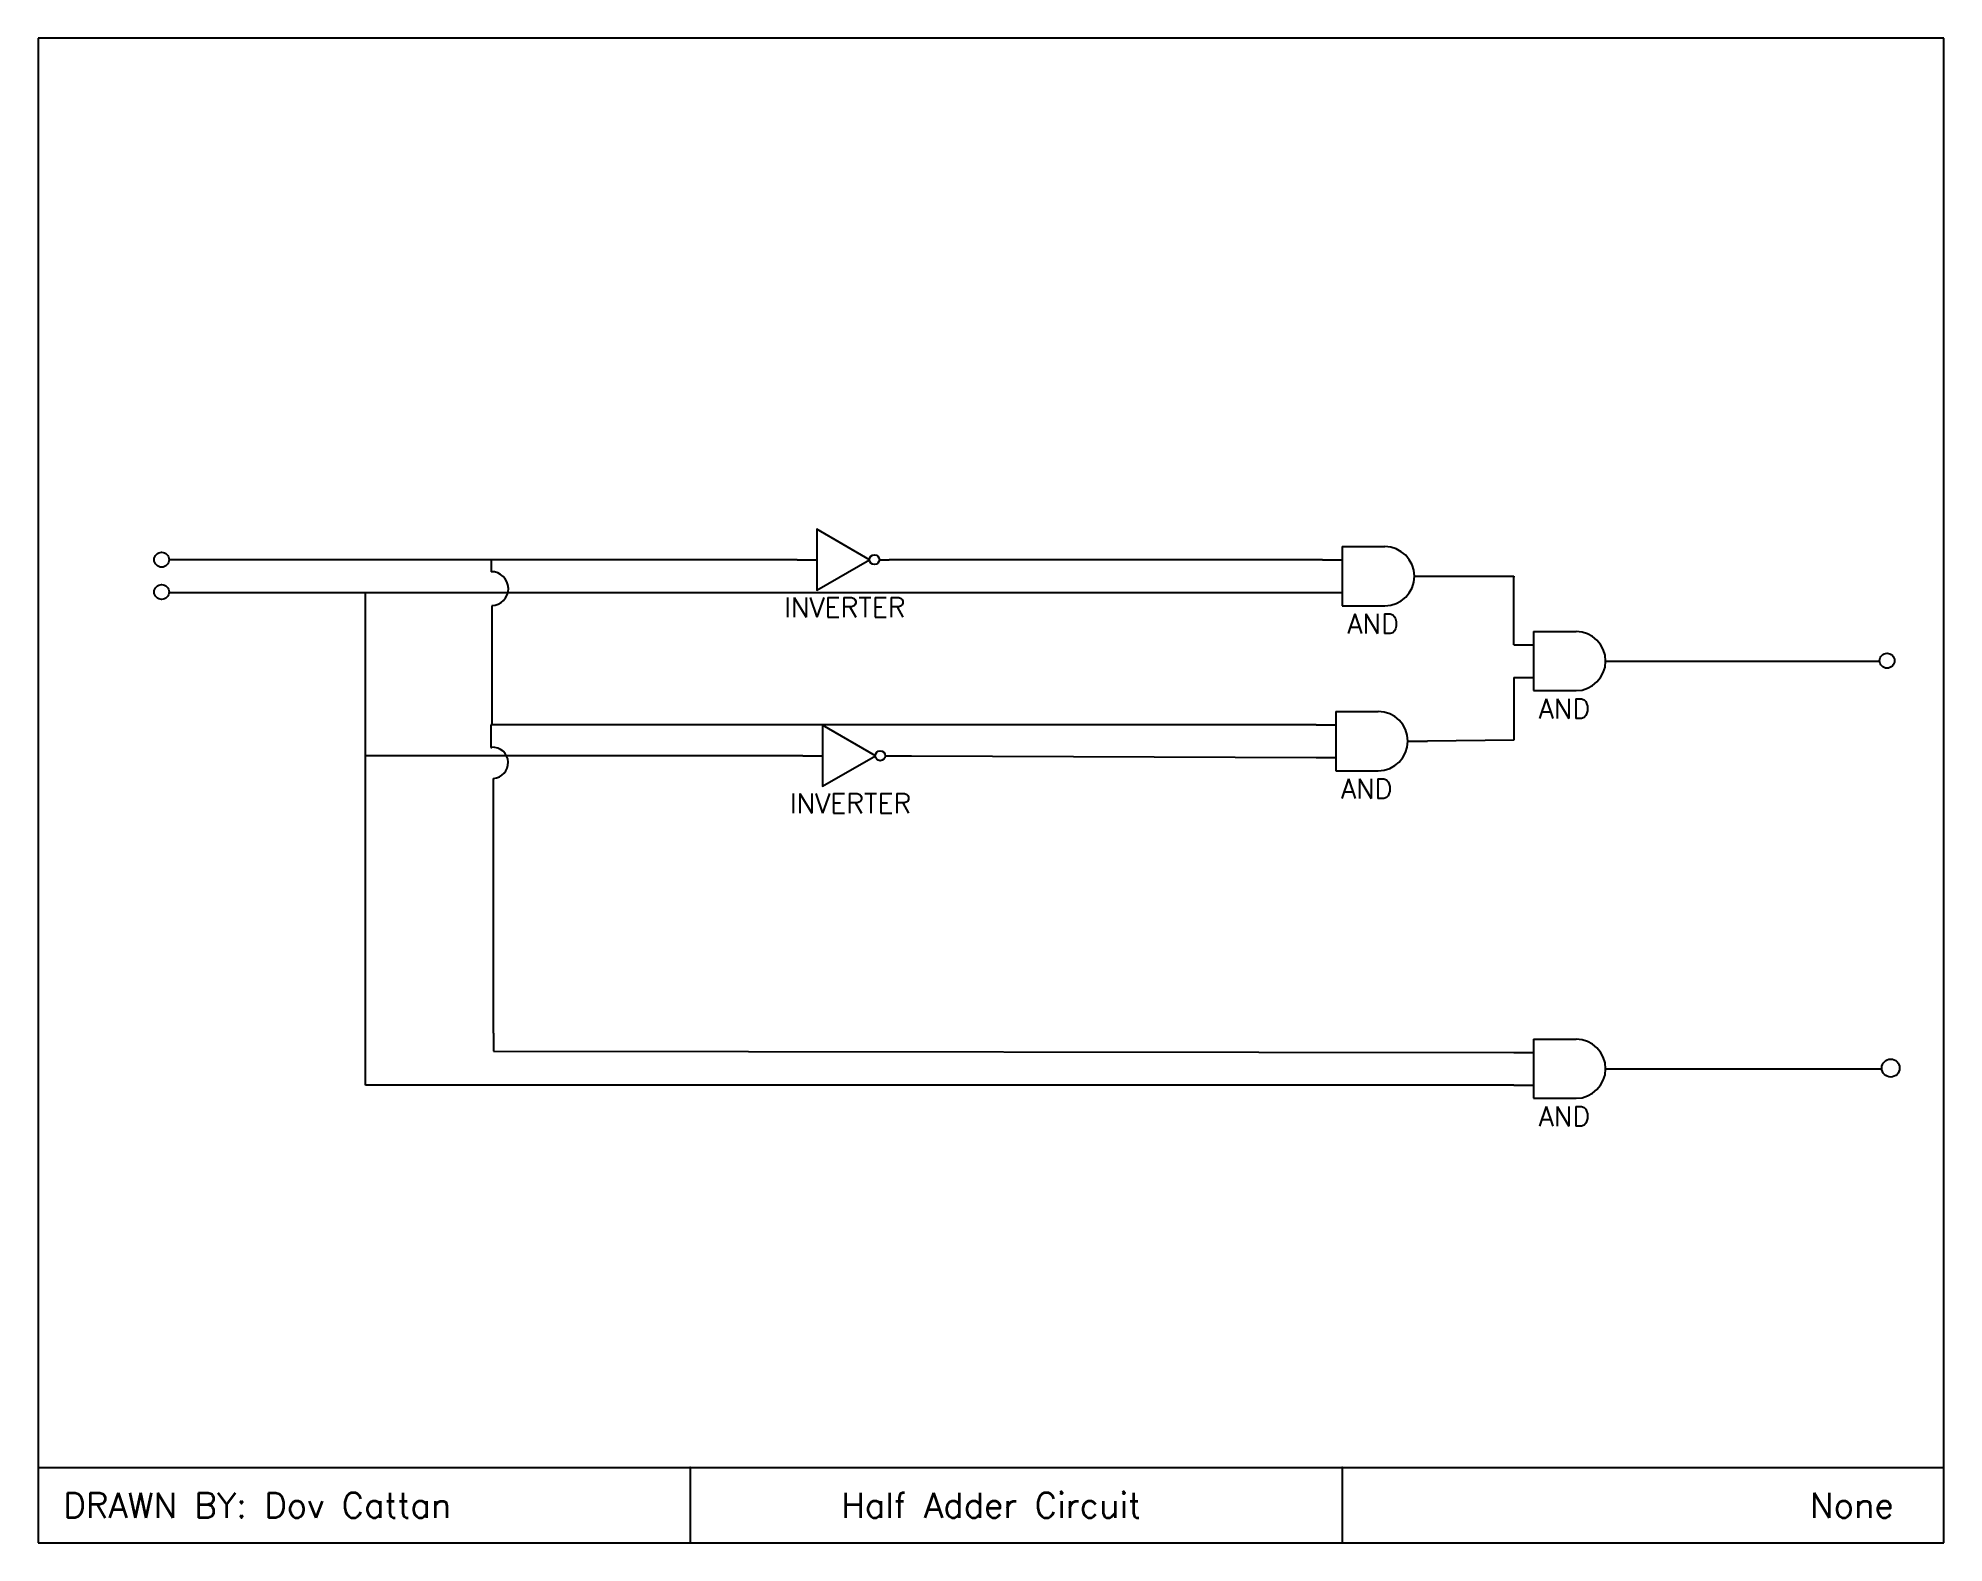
# Paper-space layout 'Layout1' of a CAD drawing. Extents: x 0.5 to 10, y 0.25 to 7.75.
# The model-space entities are those that its viewports show. They can reach past a viewport. Long polylines and large blocks are cut down to what shows.
import ezdxf
from ezdxf.enums import TextEntityAlignment as Align

# ---------------------------------------------------------------- set-up
doc = ezdxf.new("R2010")
doc.units = 0
doc.header["$MEASUREMENT"] = 0
for name, color, linetype in [('BORDER', 7, 'CONTINUOUS'), ('TEXT2', 1, 'CONTINUOUS'), ('THIN', 1, 'CONTINUOUS'), ('VISIBLE', 7, 'CONTINUOUS'), ('VPORT', 6, 'CONTINUOUS')]:
    doc.layers.add(name, color=color, linetype=linetype)
doc.layers.get('VPORT').freeze()
doc.styles.add('MYTEXT', font='ROMANS.SHX')

# ---------------------------------------------------------------- blocks, each defined once
blk = doc.blocks.new('And')
at = {"layer": 'THIN'}
for p, q in [((-0.708, 0.104), (-0.583, 0.104)), ((-0.125, 0), (0, 0)), ((-0.708, -0.104), (-0.583, -0.104))]:
    blk.add_line(p, q, dxfattribs=at)
at = {"layer": 'VISIBLE'}
for p, q in [((-0.583, 0.188), (-0.313, 0.188)), ((-0.583, 0.188), (-0.583, -0.188)), ((-0.583, -0.188), (-0.313, -0.188))]:
    blk.add_line(p, q, dxfattribs=at)
blk.add_arc((-0.313, 0), 0.188, 270, 90, dxfattribs=at)
at = {"layer": 'TEXT2', "style": 'MYTEXT'}
blk.add_text('AND', height=0.125, dxfattribs=at).set_placement((-0.551, -0.365))

msp = doc.modelspace()

# ---------------------------------------------------------------- linework, layer by layer
at = {"layer": 'THIN'}
for p, q in [((1.049, 5.146), (0.628, 5.146)), ((4.62, 5.146), (1.049, 5.146)), ((2.675, 5.146), (2.675, 5.07)), ((4.62, 5.146), (4.745, 5.146)), ((5.144, 5.146), (5.206, 5.146)), ((7.961, 5.145), (5.206, 5.146)), ((8.669, 5.041), (9.176, 5.041)), ((9.176, 5.041), (9.176, 5.035)), ((9.176, 4.606), (9.176, 5.035)), ((7.961, 4.936), (0.628, 4.936)), ((1.877, 1.807), (1.877, 4.936)), ((2.679, 4.853), (2.679, 4.097)), ((9.885, 4.502), (11.502, 4.502)), ((9.176, 4.398), (9.176, 3.999)), ((7.92, 4.097), (2.673, 4.097)), ((2.673, 4.097), (2.673, 3.953)), ((2.679, 4.097), (2.679, 4.097)), ((9.176, 3.999), (8.628, 3.993)), ((4.657, 3.9), (1.877, 3.9)), ((2.673, 3.953), (2.673, 3.953)), ((2.673, 3.953), (2.681, 3.953)), ((4.657, 3.9), (4.782, 3.9)), ((5.18, 3.9), (5.243, 3.9)), ((5.243, 3.9), (5.348, 3.9)), ((5.348, 3.9), (7.92, 3.889)), ((2.69, 2.136), (2.69, 3.756)), ((2.69, 2.136), (2.69, 2.023)), ((2.69, 2.023), (9.176, 2.015)), ((9.885, 1.911), (11.515, 1.911)), ((9.176, 1.807), (1.877, 1.807))]:
    msp.add_line(p, q, dxfattribs=at)
for centre, radius in [((0.581, 5.146), 0.0473), ((0.581, 5.146), 0.0473), ((5.112, 5.146), 0.0313), ((0.581, 4.941), 0.0473), ((11.549, 4.504), 0.0473), ((5.149, 3.9), 0.0313), ((11.572, 1.915), 0.0569)]:
    msp.add_circle(centre, radius, dxfattribs=at)
for centre, radius, start, end in [((2.677, 4.962), 0.108, 271.0617, 91.0617), ((2.685, 3.855), 0.0988, 272.8171, 92.8171)]:
    msp.add_arc(centre, radius, start, end, dxfattribs=at)
at = {"layer": 'VISIBLE'}
for points in [[(5.081, 5.146), (4.745, 5.34), (4.745, 4.952)], [(5.118, 3.9), (4.782, 4.094), (4.782, 3.706)]]:
    msp.add_lwpolyline(points, close=True, dxfattribs=at)

# ---------------------------------------------------------------- block references
at = {"layer": 'THIN'}
for p in [(8.669, 5.041), (9.885, 4.502), (8.628, 3.993), (9.885, 1.911)]:
    msp.add_blockref('And', p, dxfattribs=at)

# ---------------------------------------------------------------- texts
at = {"layer": 'THIN', "style": 'MYTEXT'}
for p in [(4.538, 4.781), (4.574, 3.535)]:
    msp.add_text('INVERTER', height=0.125, dxfattribs=at).set_placement(p)

psp = doc.layouts.get("Layout1")

# ---------------------------------------------------------------- linework, layer by layer
at = {"layer": 'BORDER'}
for p, q in [((10, 7.75), (0.5, 7.75)), ((0.5, 7.75), (0.5, 0.25)), ((10, 0.25), (10, 7.75)), ((0.5, 0.625), (10, 0.625)), ((3.75, 0.625), (3.75, 0.25)), ((7, 0.625), (7, 0.25)), ((0.5, 0.25), (10, 0.25))]:
    psp.add_line(p, q, dxfattribs=at)
for p in [(3.75, 0.625), (7, 0.625)]:
    psp.add_point(p, dxfattribs=at)

# ---------------------------------------------------------------- texts
at = {"layer": 'TEXT2', "style": 'MYTEXT'}
psp.add_text('DRAWN BY: Dov Cattan', height=0.125, dxfattribs=at).set_placement((0.625, 0.375))
psp.add_text('Half Adder Circuit', height=0.125, dxfattribs=at).set_placement((5.25, 0.375), align=Align.CENTER)
psp.add_text('None', height=0.125, dxfattribs=at).set_placement((9.75, 0.375), align=Align.RIGHT)

# ---------------------------------------------------------------- viewports
at = {"layer": 'VPORT'}
psp.add_viewport(center=(5.25, 4), size=(9.5, 7.5), view_center_point=(5.853, 3.6792), view_height=9.563762, dxfattribs=at)

doc.saveas('drawing.dxf')
